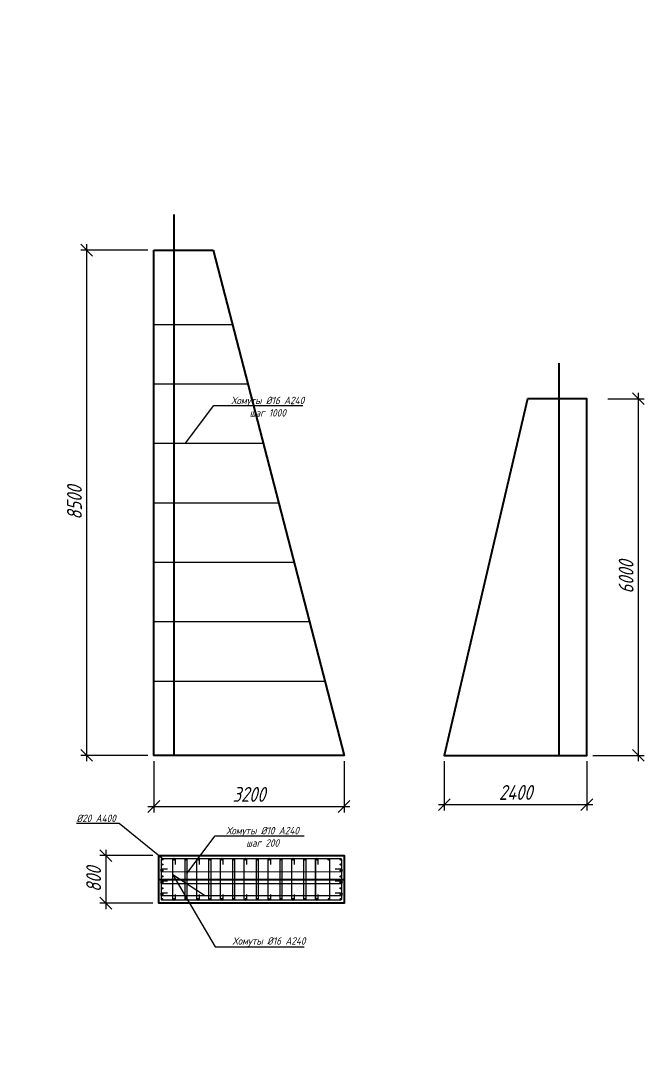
# Model space of a CAD drawing. Header units: millimetres. Extents: x 0 to 285450075, y -3000605 to 8125189010.
# Drawn here: x 6494067 to 6504560, y 159873 to 177327 of the extents above; entities that cross this region are included whole.
import ezdxf
from ezdxf import colors
from ezdxf.entities.mleader import LeaderData, LeaderLine
from ezdxf.math import Vec2, Vec3

# ---------------------------------------------------------------- set-up
doc = ezdxf.new("R2010")
doc.units = ezdxf.units.MM
doc.linetypes.add('CENTER', pattern=[50.8, 31.75, -6.35, 6.35, -6.35])
doc.linetypes.add('невидимая', pattern=[9.525, 6.35, -3.175])
for name, color, linetype, lineweight in [('!!ТЕКСТ', 3, 'Continuous', 20), ('1-Бетон', 106, 'Continuous', 35), ('1-Оси', 1, 'CENTER', 20), ('ИС_Выноски', 3, 'Continuous', 18), ('ИС_Основная', 7, 'Continuous', 35), ('ИС_Размер', 3, 'Continuous', 18), ('Тонкая', 3, 'Continuous', 15)]:
    doc.layers.add(name, color=color, linetype=linetype, lineweight=lineweight)
doc.layers.add('ИС_Невидимая', color=4, linetype='невидимая')
doc.layers.add('Основная', color=7, linetype='Continuous')
doc.styles.add('0', font='isocpeur.ttf', dxfattribs={"width": 0.8, "oblique": 15})
doc.styles.add('ISOCPEUR', font='isocpeur.ttf', dxfattribs={"width": 0.8, "oblique": 15, "height": 2.5})
doc.styles.add('ROMANS', font='isocpeur.ttf', dxfattribs={"width": 0.9, "oblique": 15})
doc.dimstyles.new('М100', dxfattribs={"dimscale": 100, "dimtxt": 2.5, "dimasz": 2, "dimexe": 1, "dimexo": 1, "dimgap": 0.8, "dimtad": 1, "dimdec": 0, "dimzin": 0, "dimdsep": 46, "dimtxsty": '0', "dimblk": 'OBLIQUE', "dimcen": 0.09, "dimdle": 1, "dimclrd": 256, "dimclre": 256, "dimclrt": 256, "dimadec": 4, "dimazin": 0, "dimtfac": 1, "dimtdec": 0, "dimtmove": 1, "dimatfit": 2, "dimfxl": 1, "dimtolj": 1, "dimtzin": 0, "dimlwd": -1, "dimarcsym": 0})

# ---------------------------------------------------------------- blocks, each defined once
blk = doc.blocks.new('*U704')
at = {"layer": '1-Оси', "ltscale": 30, "transparency": 33554687}
blk.add_lwpolyline([(0, -7254), (0, 7254)], dxfattribs=at)
at = {"layer": 'ИС_Невидимая', "ltscale": 50}
blk.add_lwpolyline([(-200, 7146), (-200, 7254), (200, 7254), (200, 7146), (200, -6854), (30, -7254), (-30, -7254), (-200, -6854), (-200, 7146)], dxfattribs=at)
blk = doc.blocks.new('*U705')
at = {"color": 0, "linetype": 'ByBlock', "lineweight": -2, "transparency": 16777216}
blk.add_blockref('*U704', (0, 0), dxfattribs=at)
blk = doc.blocks.new('*U694')
at = {"layer": 'ИС_Размер', "color": 1}
blk.add_circle((0, 0), 10, dxfattribs=at)
blk = doc.blocks.new('*U695')
at = {"layer": 'ИС_Размер', "color": 0, "linetype": 'ByBlock', "lineweight": -2, "transparency": 16777216}
for p in [(0, 0), (200, 0), (400, 0), (600, 0), (800, 0), (1000, 0), (1200, 0), (1400, 0), (1600, 0), (1800, 0), (2000, 0), (2200, 0), (2400, 0), (2600, 0), (2800, 0), (3000, 0)]:
    blk.add_blockref('*U694', p, dxfattribs=at)
blk = doc.blocks.new('_None')
blk = doc.blocks.new('_OBLIQUE')
at = {"color": 0, "linetype": 'ByBlock', "lineweight": -2}
blk.add_line((0.5, 0.5), (-0.5, -0.5), dxfattribs=at)
blk = doc.blocks.new('*D911')
at = {"layer": 'Defpoints', "color": 0, "linetype": 'Continuous', "transparency": 16777216}
for p in [(6503845, 170969), (6503595, 164969), (6504460, 164969)]:
    blk.add_point(p, dxfattribs=at)
at = {"layer": 'ИС_Размер', "transparency": 16777216}
blk.add_line((6504460, 171069), (6504460, 164869), dxfattribs=at)
at = {"layer": 'ИС_Размер', "lineweight": -2, "transparency": 16777216}
for p, q in [((6503945, 170969), (6504560, 170969)), ((6503695, 164969), (6504560, 164969))]:
    blk.add_line(p, q, dxfattribs=at)
at = {"layer": 'ИС_Размер', "linetype": 'Continuous', "transparency": 16777216, "xscale": 200, "yscale": 200, "zscale": 200}
for p, rotation in [((6504460, 170969), 90), ((6504460, 164969), 270)]:
    blk.add_blockref('_OBLIQUE', p, dxfattribs=dict(at, rotation=rotation))
at = {"layer": 'ИС_Размер', "linetype": 'Continuous', "transparency": 16777216, "insert": (6504255, 167969), "char_height": 250, "attachment_point": 5, "rotation": 90, "style": '0'}
blk.add_mtext('\\A1;6000', dxfattribs=at)
blk = doc.blocks.new('*D1001')
at = {"layer": 'Defpoints', "color": 0, "linetype": 'Continuous', "transparency": 16777216}
for p in [(6496308, 164969), (6499508, 164969), (6499508, 164107)]:
    blk.add_point(p, dxfattribs=at)
at = {"layer": 'ИС_Размер', "lineweight": -2, "transparency": 16777216}
for p, q in [((6496308, 164869), (6496308, 164007)), ((6499508, 164869), (6499508, 164007))]:
    blk.add_line(p, q, dxfattribs=at)
at = {"layer": 'ИС_Размер', "transparency": 16777216}
blk.add_line((6496208, 164107), (6499608, 164107), dxfattribs=at)
at = {"layer": 'ИС_Размер', "linetype": 'Continuous', "transparency": 16777216, "xscale": 200, "yscale": 200, "zscale": 200, "rotation": 180}
blk.add_blockref('_OBLIQUE', (6496308, 164107), dxfattribs=at)
at = {"layer": 'ИС_Размер', "linetype": 'Continuous', "transparency": 16777216, "xscale": 200, "yscale": 200, "zscale": 200}
blk.add_blockref('_OBLIQUE', (6499508, 164107), dxfattribs=at)
at = {"layer": 'ИС_Размер', "linetype": 'Continuous', "transparency": 16777216, "insert": (6497908, 164312), "char_height": 250, "attachment_point": 5, "style": '0'}
blk.add_mtext('\\A1;3200', dxfattribs=at)
blk = doc.blocks.new('*D1002')
at = {"layer": 'Defpoints', "color": 0, "linetype": 'Continuous', "transparency": 16777216}
for p in [(6501195, 164969), (6503595, 164969), (6503595, 164140)]:
    blk.add_point(p, dxfattribs=at)
at = {"layer": 'ИС_Размер', "lineweight": -2, "transparency": 16777216}
for p, q in [((6501195, 164869), (6501195, 164040)), ((6503595, 164869), (6503595, 164040))]:
    blk.add_line(p, q, dxfattribs=at)
at = {"layer": 'ИС_Размер', "transparency": 16777216}
blk.add_line((6501095, 164140), (6503695, 164140), dxfattribs=at)
at = {"layer": 'ИС_Размер', "linetype": 'Continuous', "transparency": 16777216, "xscale": 200, "yscale": 200, "zscale": 200, "rotation": 180}
blk.add_blockref('_OBLIQUE', (6501195, 164140), dxfattribs=at)
at = {"layer": 'ИС_Размер', "linetype": 'Continuous', "transparency": 16777216, "xscale": 200, "yscale": 200, "zscale": 200}
blk.add_blockref('_OBLIQUE', (6503595, 164140), dxfattribs=at)
at = {"layer": 'ИС_Размер', "linetype": 'Continuous', "transparency": 16777216, "insert": (6502395, 164345), "char_height": 250, "attachment_point": 5, "style": '0'}
blk.add_mtext('\\A1;2400', dxfattribs=at)
blk = doc.blocks.new('*D1003')
at = {"layer": 'Defpoints', "color": 0, "linetype": 'Continuous', "transparency": 16777216}
for p in [(6496308, 173469), (6495176, 164969), (6496308, 164969)]:
    blk.add_point(p, dxfattribs=at)
at = {"layer": 'ИС_Размер', "transparency": 16777216}
blk.add_line((6495176, 173569), (6495176, 164869), dxfattribs=at)
at = {"layer": 'ИС_Размер', "lineweight": -2, "transparency": 16777216}
for p, q in [((6496208, 173469), (6495076, 173469)), ((6496208, 164969), (6495076, 164969))]:
    blk.add_line(p, q, dxfattribs=at)
at = {"layer": 'ИС_Размер', "linetype": 'Continuous', "transparency": 16777216, "xscale": 200, "yscale": 200, "zscale": 200}
for p, rotation in [((6495176, 173469), 90), ((6495176, 164969), 270)]:
    blk.add_blockref('_OBLIQUE', p, dxfattribs=dict(at, rotation=rotation))
at = {"layer": 'ИС_Размер', "linetype": 'Continuous', "transparency": 16777216, "insert": (6494971, 169219), "char_height": 250, "attachment_point": 5, "rotation": 90, "style": '0'}
blk.add_mtext('\\A1;8500', dxfattribs=at)
blk = doc.blocks.new('*D1004')
at = {"layer": 'Defpoints', "color": 0, "linetype": 'Continuous', "transparency": 16777216}
for p in [(6496390, 163282), (6495499, 162482), (6496390, 162482)]:
    blk.add_point(p, dxfattribs=at)
at = {"layer": 'ИС_Размер', "transparency": 16777216}
blk.add_line((6495499, 163382), (6495499, 162382), dxfattribs=at)
at = {"layer": 'ИС_Размер', "lineweight": -2, "transparency": 16777216}
for p, q in [((6496290, 163282), (6495399, 163282)), ((6496290, 162482), (6495399, 162482))]:
    blk.add_line(p, q, dxfattribs=at)
at = {"layer": 'ИС_Размер', "linetype": 'Continuous', "transparency": 16777216, "xscale": 200, "yscale": 200, "zscale": 200}
for p, rotation in [((6495499, 163282), 90), ((6495499, 162482), 270)]:
    blk.add_blockref('_OBLIQUE', p, dxfattribs=dict(at, rotation=rotation))
at = {"layer": 'ИС_Размер', "linetype": 'Continuous', "transparency": 16777216, "insert": (6495294, 162882), "char_height": 250, "attachment_point": 5, "rotation": 90, "style": '0'}
blk.add_mtext('\\A1;800', dxfattribs=at)
blk = doc.blocks.new('*U696')
at = {"layer": 'ИС_Размер', "color": 1}
blk.add_circle((0, 0), 10, dxfattribs=at)
blk = doc.blocks.new('*U697')
at = {"layer": 'ИС_Размер', "color": 0, "linetype": 'ByBlock', "lineweight": -2, "transparency": 16777216}
for p in [(0, 0), (200, 0), (400, 0), (600, 0), (800, 0), (1000, 0), (1200, 0), (1400, 0), (1600, 0), (1800, 0), (2000, 0), (2200, 0), (2400, 0), (2600, 0), (2800, 0), (3000, 0)]:
    blk.add_blockref('*U696', p, dxfattribs=at)

msp = doc.modelspace()

# ---------------------------------------------------------------- linework, layer by layer
at = {"layer": '1-Бетон', "color": 1}
for points in [[(6496648.6236, 164968.6933), (6496648.6236, 174068.688)], [(6503129.0832, 164968.7266), (6503129.0832, 171568.783)]]:
    msp.add_lwpolyline(points, dxfattribs=at)
at = {"layer": '1-Бетон'}
msp.add_lwpolyline([(6496389.6417, 162882.3783), (6499507.6055, 162882.3783)], dxfattribs=at)
at = {"layer": 'ИС_Основная'}
for points in [[(6497307.9356, 173468.688), (6499507.6055, 164968.6918), (6496307.6055, 164968.6935), (6496308.1256, 173468.688)], [(6496308.1256, 173468.688), (6497307.9356, 173468.688)], [(6502595.1615, 170964.1669), (6501195.4923, 164968.6918), (6503595.4923, 164968.7349), (6503594.9716, 170968.783), (6502595.1615, 170968.783)], [(6496389.6417, 163282.3783), (6499507.6055, 163282.3783), (6499507.6055, 162482.3783), (6496389.6417, 162482.3783), (6496389.6417, 163282.3783)]]:
    msp.add_lwpolyline(points, dxfattribs=at)
at = {"layer": 'ИС_Размер', "color": 5}
for points in [[(6496307.8655, 172218.6908), (6497631.4159, 172218.6908)], [(6496307.8655, 171218.6908), (6497890.2007, 171218.6908)], [(6496307.8655, 170218.6908), (6498148.9855, 170218.6908)], [(6496307.8655, 169218.6908), (6498407.7703, 169218.6908)], [(6496307.8655, 168218.6908), (6498666.5551, 168218.6908)], [(6496307.8655, 167218.6908), (6498925.3399, 167218.6908)], [(6496307.8655, 166218.6908), (6499184.1247, 166218.6908)]]:
    msp.add_lwpolyline(points, dxfattribs=at)
at = {"layer": 'ИС_Размер'}
for points in [[(6496433.6236, 162882.3783), (6496433.6236, 163217.3783, -0.4142135624), (6496448.6236, 163232.3783), (6496648.6236, 163232.3783), (6496848.6236, 163232.3783, -0.4142135624), (6496863.6236, 163217.3783), (6496863.6236, 162882.3783), (6496863.6236, 162547.3783, -0.4142135624), (6496848.6236, 162532.3783), (6496648.6236, 162532.3783), (6496448.6236, 162532.3783, -0.4142135624), (6496433.6236, 162547.3783)], [(6496833.6236, 162882.3783), (6496833.6236, 163217.3783, -0.4142135624), (6496848.6236, 163232.3783), (6497048.6236, 163232.3783), (6497248.6236, 163232.3783, -0.4142135624), (6497263.6236, 163217.3783), (6497263.6236, 162882.3783), (6497263.6236, 162547.3783, -0.4142135624), (6497248.6236, 162532.3783), (6497048.6236, 162532.3783), (6496848.6236, 162532.3783, -0.4142135624), (6496833.6236, 162547.3783)], [(6497233.6236, 162882.3783), (6497233.6236, 163217.3783, -0.4142135624), (6497248.6236, 163232.3783), (6497448.6236, 163232.3783), (6497648.6236, 163232.3783, -0.4142135624), (6497663.6236, 163217.3783), (6497663.6236, 162882.3783), (6497663.6236, 162547.3783, -0.4142135624), (6497648.6236, 162532.3783), (6497448.6236, 162532.3783), (6497248.6236, 162532.3783, -0.4142135624), (6497233.6236, 162547.3783)], [(6497633.6236, 162882.3783), (6497633.6236, 163217.3783, -0.4142135624), (6497648.6236, 163232.3783), (6497848.6236, 163232.3783), (6498048.6236, 163232.3783, -0.4142135624), (6498063.6236, 163217.3783), (6498063.6236, 162882.3783), (6498063.6236, 162547.3783, -0.4142135624), (6498048.6236, 162532.3783), (6497848.6236, 162532.3783), (6497648.6236, 162532.3783, -0.4142135624), (6497633.6236, 162547.3783)], [(6498033.6236, 162882.3783), (6498033.6236, 163217.3783, -0.4142135624), (6498048.6236, 163232.3783), (6498248.6236, 163232.3783), (6498448.6236, 163232.3783, -0.4142135624), (6498463.6236, 163217.3783), (6498463.6236, 162882.3783), (6498463.6236, 162547.3783, -0.4142135624), (6498448.6236, 162532.3783), (6498248.6236, 162532.3783), (6498048.6236, 162532.3783, -0.4142135624), (6498033.6236, 162547.3783)], [(6498433.6236, 162882.3783), (6498433.6236, 163217.3783, -0.4142135624), (6498448.6236, 163232.3783), (6498648.6236, 163232.3783), (6498848.6236, 163232.3783, -0.4142135624), (6498863.6236, 163217.3783), (6498863.6236, 162882.3783), (6498863.6236, 162547.3783, -0.4142135624), (6498848.6236, 162532.3783), (6498648.6236, 162532.3783), (6498448.6236, 162532.3783, -0.4142135624), (6498433.6236, 162547.3783)], [(6498833.6236, 162882.3783), (6498833.6236, 163217.3783, -0.4142135624), (6498848.6236, 163232.3783), (6499048.6236, 163232.3783), (6499248.6236, 163232.3783, -0.4142135624), (6499263.6236, 163217.3783), (6499263.6236, 162882.3783), (6499263.6236, 162547.3783, -0.4142135624), (6499248.6236, 162532.3783), (6499048.6236, 162532.3783), (6498848.6236, 162532.3783, -0.4142135624), (6498833.6236, 162547.3783)], [(6499033.6236, 162882.3783), (6499033.6236, 163217.3783, -0.4142135624), (6499048.6236, 163232.3783), (6499248.6236, 163232.3783), (6499448.6236, 163232.3783, -0.4142135624), (6499463.6236, 163217.3783), (6499463.6236, 162882.3783), (6499463.6236, 162547.3783, -0.4142135624), (6499448.6236, 162532.3783), (6499248.6236, 162532.3783), (6499048.6236, 162532.3783, -0.4142135624), (6499033.6236, 162547.3783)]]:
    msp.add_lwpolyline(points, format="xyb", close=True, dxfattribs=at)
at = {"layer": 'ИС_Размер', "color": 1}
for centre in [(6496448.6236, 163132.3783), (6496448.6236, 163032.3783), (6499448.6236, 163132.3783), (6499448.6236, 163032.3783), (6496448.6236, 162932.3783), (6499448.6236, 162932.3783), (6496448.6236, 162832.3783), (6496448.6236, 162732.3783), (6499448.6236, 162832.3783), (6499448.6236, 162732.3783), (6496448.6236, 162632.3783), (6499448.6236, 162632.3783)]:
    msp.add_circle(centre, 10, dxfattribs=at)
at = {"layer": 'Основная'}
for points in [[(6496668.6236, 162629.3783), (6496668.6236, 162547.3783, -1), (6496628.6236, 162547.3783), (6496628.6236, 162882.3783), (6496628.6236, 163217.3783, -1), (6496668.6236, 163217.3783), (6496668.6236, 163135.3783)], [(6497068.6236, 162629.3783), (6497068.6236, 162547.3783, -1), (6497028.6236, 162547.3783), (6497028.6236, 162882.3783), (6497028.6236, 163217.3783, -1), (6497068.6236, 163217.3783), (6497068.6236, 163135.3783)], [(6497468.6236, 162629.3783), (6497468.6236, 162547.3783, -1), (6497428.6236, 162547.3783), (6497428.6236, 162882.3783), (6497428.6236, 163217.3783, -1), (6497468.6236, 163217.3783), (6497468.6236, 163135.3783)], [(6497868.6236, 162629.3783), (6497868.6236, 162547.3783, -1), (6497828.6236, 162547.3783), (6497828.6236, 162882.3783), (6497828.6236, 163217.3783, -1), (6497868.6236, 163217.3783), (6497868.6236, 163135.3783)], [(6498268.6236, 162629.3783), (6498268.6236, 162547.3783, -1), (6498228.6236, 162547.3783), (6498228.6236, 162882.3783), (6498228.6236, 163217.3783, -1), (6498268.6236, 163217.3783), (6498268.6236, 163135.3783)], [(6498668.6236, 162629.3783), (6498668.6236, 162547.3783, -1), (6498628.6236, 162547.3783), (6498628.6236, 162882.3783), (6498628.6236, 163217.3783, -1), (6498668.6236, 163217.3783), (6498668.6236, 163135.3783)], [(6499068.6236, 162629.3783), (6499068.6236, 162547.3783, -1), (6499028.6236, 162547.3783), (6499028.6236, 162882.3783), (6499028.6236, 163217.3783, -1), (6499068.6236, 163217.3783), (6499068.6236, 163135.3783)], [(6496537.6236, 163052.3783), (6496437.6236, 163052.3783, 1), (6496437.6236, 163012.3783), (6497948.6236, 163012.0124), (6499459.6236, 163012.3783, 1), (6499459.6236, 163052.3783), (6499359.6236, 163052.3783)], [(6496537.6236, 162852.3783), (6496437.6236, 162852.3783, 1), (6496437.6236, 162812.3783), (6497948.6236, 162812.0124), (6499459.6236, 162812.3783, 1), (6499459.6236, 162852.3783), (6499359.6236, 162852.3783)], [(6496537.6236, 162652.3783), (6496437.6236, 162652.3783, 1), (6496437.6236, 162612.3783), (6497948.6236, 162612.0124), (6499459.6236, 162612.3783, 1), (6499459.6236, 162652.3783), (6499359.6236, 162652.3783)]]:
    msp.add_lwpolyline(points, format="xyb", dxfattribs=at)

# ---------------------------------------------------------------- block references
at = {"color": 40, "true_color": 0xf8d731, "rotation": 14.03620227111993}
msp.add_blockref('*U705', (6493701.5768, 156036.2066), dxfattribs=at)
at = {"layer": 'ИС_Размер'}
msp.add_blockref('*U695', (6496448.6236, 163217.3783), dxfattribs=at)
at = {"layer": 'ИС_Размер', "xscale": -1, "rotation": 180}
msp.add_blockref('*U697', (6496448.6236, 162547.3783), dxfattribs=at)

# ---------------------------------------------------------------- dimensions: what is measured, and where the dimension line sits
at = {"layer": 'ИС_Размер', "linetype": 'Continuous'}
for base, p1, p2, picture, middle in [((6495175.7853, 164968.6935), (6496308.1256, 173468.688), (6496307.6055, 164968.6935), '*D1003', (6494970.7853, 169218.6908)), ((6504460.16, 164968.7571), (6503845.3968, 170968.7832), (6503595.4923, 164968.7571), '*D911', (6504255.16, 167968.7702)), ((6495499.0151, 162482.3783), (6496389.6417, 163282.3783), (6496389.6417, 162482.3783), '*D1004', (6495294.0151, 162882.3783))]:
    dim = msp.add_linear_dim(base=base, p1=p1, p2=p2, angle=90, dimstyle='М100', dxfattribs=at)
    dim.commit()
    dim.dimension.update_dxf_attribs({"geometry": picture, "text_midpoint": middle})
for base, p1, p2, picture, middle in [((6499507.6055, 164106.7179), (6496307.6055, 164968.6935), (6499507.6055, 164968.6918), '*D1001', (6497907.6055, 164311.7179)), ((6503595.4923, 164139.6593), (6501195.4923, 164968.6918), (6503595.4923, 164968.7349), '*D1002', (6502395.4923, 164344.6593))]:
    dim = msp.add_linear_dim(base=base, p1=p1, p2=p2, dimstyle='М100', dxfattribs=at)
    dim.commit()
    dim.dimension.update_dxf_attribs({"geometry": picture, "text_midpoint": middle})

# ---------------------------------------------------------------- leaders
at = {"layer": 'ИС_Выноски'}
ml = msp.add_multileader_mtext('Standard', dxfattribs=at)
ml.set_content('Ось опоры ОП5 \\PПК 71+4,24', color=256, style='ISOCPEUR')
ml.set_leader_properties(color=256, linetype='ByLayer')
ml.set_arrow_properties(name='NONE')
ml.build(insert=Vec2(0, 0))
ml.multileader.update_dxf_attribs({"text_left_attachment_type": 6, "text_right_attachment_type": 6, "dogleg_length": 0.36, "arrow_head_size": 600, "scale": 200})
ctx = ml.context
ctx.base_point, ctx.scale, ctx.char_height, ctx.arrow_head_size, ctx.landing_gap_size, ctx.plane_origin, ctx.plane_x_axis, ctx.plane_y_axis = Vec3(6499252.8456, -456890.5895), 200, 1200, 600, 125, Vec3(6506248.5221, -438385.2685), Vec3(0, 1), Vec3(-1, 0)
ctx.left_attachment, ctx.right_attachment, ctx.text_align_type = 6, 6, 1
notes = []
notes.append((ctx, [(1, (1, 1, 0), (6499252.8456, -447196.4697), (0, -1), 161.0417, [(1, [(6499252.8456, -445221.1068)], 0, [])])]))
ctx.mtext.insert, ctx.mtext.text_direction, ctx.mtext.rotation, ctx.mtext.width, ctx.mtext.alignment, ctx.mtext.flow_direction = Vec3(6497812.8456, -452124.0505), Vec3(0, 1), 1.5707963268, 10620.215089, 2, 5
at = {"layer": 'Тонкая', "color": 3}
ml = msp.add_multileader_mtext('Standard', dxfattribs=at)
ml.set_content('{\\C256;Хомуты %%C16 А240\\Pшаг 1000}', color=4, style='ROMANS')
ml.set_leader_properties(color=256)
ml.set_arrow_properties(name='NONE')
ml.build(insert=Vec2(0, 0))
ml.multileader.update_dxf_attribs({"text_left_attachment_type": 6, "text_right_attachment_type": 6, "arrow_head_size": 600})
ctx = ml.context
ctx.base_point, ctx.char_height, ctx.arrow_head_size, ctx.plane_origin = Vec3(6497536.5974, 170851.6497), 125, 600, Vec3(6496047.5024, 170673.9809)
ctx.left_attachment, ctx.right_attachment, ctx.text_align_type = 6, 6, 1
notes.append((ctx, [(0, (1, 1, 0), (6497319.0067, 170851.6497), (1, 0), 217.5906, [(0, [(6496842.4017, 170218.6908)], 0, [])])]))
ctx.mtext.insert, ctx.mtext.defined_height, ctx.mtext.alignment, ctx.mtext.flow_direction = Vec3(6498224.3347, 171001.6497), 121.5312, 2, 5
ml = msp.add_multileader_mtext('Standard', dxfattribs=at)
ml.set_content('{\\C256;%%C20 А400 }', color=4, style='ROMANS')
ml.set_leader_properties(color=256)
ml.set_arrow_properties(name='NONE')
ml.build(insert=Vec2(0, 0))
ml.multileader.update_dxf_attribs({"text_left_attachment_type": 6, "text_right_attachment_type": 6, "arrow_head_size": 600})
ctx = ml.context
ctx.base_point, ctx.char_height, ctx.arrow_head_size, ctx.plane_origin = Vec3(6494956.8571, 163821.9081), 125, 600, Vec3(6494879.9686, 165270.6129)
ctx.left_attachment, ctx.right_attachment, ctx.text_align_type = 6, 6, 1
notes.append((ctx, [(1, (1, 1, 0), (6495721.838, 163821.9081), (-1, 0), 8, [(0, [(6496467.1417, 163217.3783)], 0, [])])]))
ctx.mtext.insert, ctx.mtext.width, ctx.mtext.alignment, ctx.mtext.flow_direction = Vec3(6495335.3476, 163971.9081), 1694.855821, 2, 5
ml = msp.add_multileader_mtext('Standard', dxfattribs=at)
ml.set_content('{\\C256;Хомуты \\Q15;%%C10 А240\\Pшаг 200}', color=4, style='ROMANS')
ml.set_leader_properties(color=256)
ml.set_arrow_properties(name='NONE')
ml.build(insert=Vec2(0, 0))
ml.multileader.update_dxf_attribs({"text_left_attachment_type": 6, "text_right_attachment_type": 6, "arrow_head_size": 600})
ctx = ml.context
ctx.base_point, ctx.char_height, ctx.arrow_head_size, ctx.plane_origin = Vec3(6497557.8192, 163615.3371), 125, 600, Vec3(6496068.7242, 163437.6684)
ctx.left_attachment, ctx.right_attachment, ctx.text_align_type = 6, 6, 1
notes.append((ctx, [(0, (1, 1, 0), (6497340.2286, 163615.3371), (1, 0), 217.5906, [(0, [(6496863.6236, 162982.3783)], 0, [])])]))
ctx.mtext.insert, ctx.mtext.defined_height, ctx.mtext.alignment, ctx.mtext.flow_direction = Vec3(6498137.5865, 163765.3371), 121.5312, 2, 5
ml = msp.add_multileader_mtext('Standard', dxfattribs=at)
ml.set_content('{\\C256;Хомуты %%C16 А240}', color=4, style='ROMANS')
ml.set_leader_properties(color=256)
ml.set_arrow_properties(name='NONE')
ml.build(insert=Vec2(0, 0))
ml.multileader.update_dxf_attribs({"text_left_attachment_type": 6, "text_right_attachment_type": 6, "arrow_head_size": 600})
ctx = ml.context
ctx.base_point, ctx.char_height, ctx.arrow_head_size, ctx.plane_origin = Vec3(6497557.8192, 161746.845), 125, 600, Vec3(6496068.7242, 161569.1762)
ctx.left_attachment, ctx.right_attachment, ctx.text_align_type = 6, 6, 1
notes.append((ctx, [(0, (1, 1, 0), (6497340.2286, 161746.845), (1, 0), 217.5906, [(1, [(6497160.4697, 162612.2032), (6496628.6236, 162959.7827)], 0, [])])]))
ctx.mtext.insert, ctx.mtext.defined_height, ctx.mtext.alignment, ctx.mtext.flow_direction = Vec3(6498245.5565, 161909.345), 121.5312, 2, 5
for ctx, leaders in notes:
    for number, flags, end, landing, length, lines in leaders:
        leader = LeaderData()
        leader.index, (leader.has_last_leader_line, leader.has_dogleg_vector, leader.attachment_direction) = number, flags
        leader.last_leader_point, leader.dogleg_vector, leader.dogleg_length = Vec3(end), Vec3(landing), length
        for number, points, colour, breaks in lines:
            line = LeaderLine()
            line.index, line.vertices, line.color, line.breaks = number, Vec3.list(points), colors.encode_raw_color(colour), breaks
            leader.lines.append(line)
        ctx.leaders.append(leader)

# ---------------------------------------------------------------- next in the draw order: texts
at = {"layer": '!!ТЕКСТ', "color": 1, "insert": (6493888.4846, 158719.4498), "char_height": 1000, "width": 4185.384705, "attachment_point": 5, "rotation": 288.78930894, "style": 'ISOCPEUR', "bg_fill": 2}
msp.add_mtext('4:1', dxfattribs=at)

doc.saveas('drawing.dxf')
